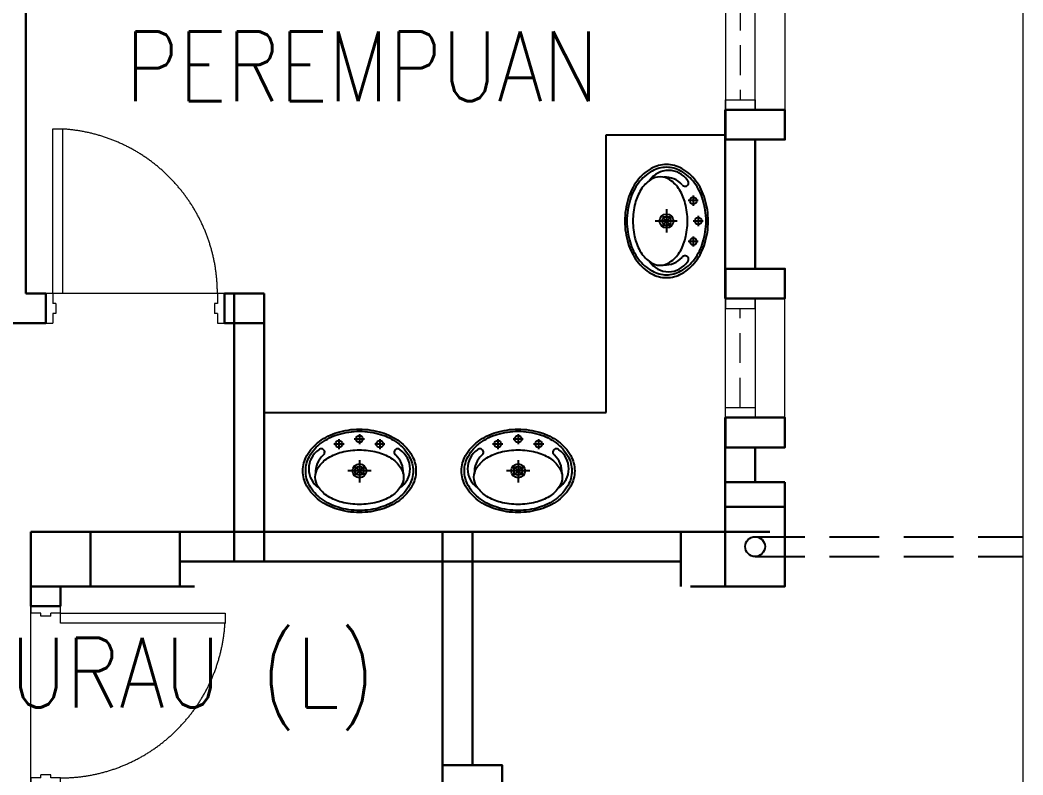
# Model space of a CAD drawing. Header units: inches. Extents: x -86493719 to 430035, y 21644 to 1519532.
# Drawn here: x 59430 to 64484, y 55154 to 58956 of the extents above; entities that cross this region are included whole.
import ezdxf
from ezdxf.enums import TextEntityAlignment as Align

# ---------------------------------------------------------------- set-up
doc = ezdxf.new("R2010")
doc.units = ezdxf.units.IN
doc.header["$MEASUREMENT"] = 0
doc.linetypes.add('DASHED', pattern=[19.05, 12.7, -6.35])
doc.linetypes.add('HIDDEN', pattern=[0.375, 0.25, -0.125])
for name, color, linetype, lineweight in [('COLUMN', 8, 'Continuous', 30), ('DOOR', 8, 'Continuous', 20), ('LW', 8, 'Continuous', 20), ('t3', 8, 'Continuous', 25), ('wall', 8, 'Continuous', 30), ('WIN', 8, 'Continuous', 18)]:
    doc.layers.add(name, color=color, linetype=linetype, lineweight=lineweight)
for name, color, linetype in [('DOWNPIPE', 8, 'Continuous'), ('LWALL', 8, 'Continuous'), ('ORIGIN', 8, 'Continuous'), ('SAN', 8, 'Continuous')]:
    doc.layers.add(name, color=color, linetype=linetype)
doc.styles.add('LAILA', font='romans.shx', dxfattribs={"width": 0.85})

# ---------------------------------------------------------------- blocks, each defined once
blk = doc.blocks.new('Dp900')
at = {"layer": 'DOOR', "color": 4}
for p, q in [((35, 150), (0, 150)), ((35, 150), (35, 100)), ((900, 150), (865, 150)), ((865, 150), (865, 100)), ((50, 100), (35, 100)), ((50, 100), (50, 50)), ((850, 100), (850, 50)), ((865, 100), (850, 100)), ((0, 0), (35, 0)), ((50, 50), (35, 50)), ((35, 50), (35, 0)), ((865, 50), (850, 50)), ((865, 50), (865, 0)), ((865, 0), (900, 0))]:
    blk.add_line(p, q, dxfattribs=at)
at = {"layer": 'DOOR', "color": 1}
for p, q in [((0, 150), (0, 0)), ((0, 150), (0, 0)), ((900, 150), (900, 0)), ((900, 150), (900, 0))]:
    blk.add_line(p, q, dxfattribs=at)
at = {"layer": 'DOOR'}
blk.add_lwpolyline([(35, 150), (35, 980), (85, 980), (85, 150)], close=True, dxfattribs=at)
at = {"layer": 'DOOR', "color": 9, "linetype": 'DASHED', "ltscale": 100}
blk.add_arc((35, 150), 830, 360, 86.5464, dxfattribs=at)
blk = doc.blocks.new('W22')
at = {"layer": 'LW', "color": 2}
blk.add_line((-2456199, -908620.8), (-2456199, -908020.8), dxfattribs=at)
at = {"layer": 'wall'}
for points in [[(-2456499, -908020.8), (-2456499, -907870.8), (-2456199, -907870.8), (-2456199, -908020.8)], [(-2456499, -908770.8), (-2456499, -908620.8), (-2456199, -908620.8), (-2456199, -908770.8)]]:
    blk.add_lwpolyline(points, close=True, dxfattribs=at)
at = {"layer": 'WIN', "linetype": 'HIDDEN', "ltscale": 600}
blk.add_line((-2456424, -908570.8), (-2456424, -908070.8), dxfattribs=at)
at = {"layer": 'WIN'}
blk.add_line((-2456499, -908570.8), (-2456349, -908570.8), dxfattribs=at)
blk.add_lwpolyline([(-2456349, -908020.8), (-2456349, -908620.8), (-2456499, -908620.8), (-2456499, -908020.8)], dxfattribs=at)
blk.add_lwpolyline([(-2456349, -908070.8), (-2456349, -908020.8), (-2456499, -908020.8), (-2456499, -908070.8)], close=True, dxfattribs=at)
blk = doc.blocks.new('ZPO')
at = {"layer": 'ORIGIN'}
for p, q in [((-20, 20), (-20, -20)), ((-20, 20), (20, -20)), ((-20, -20), (20, 20)), ((20, -20), (20, 20))]:
    blk.add_line(p, q, dxfattribs=at)

msp = doc.modelspace()

# ---------------------------------------------------------------- linework, layer by layer
at = {"layer": 'COLUMN'}
for points in [[(63284.3, 56503.6), (62984.3, 56503.6), (62984.3, 56103.6), (63284.3, 56103.6)], [(59484.3, 56378.6), (59784.3, 56378.6), (59784.3, 56103.6), (59484.3, 56103.6)], [(59484.3, 56378.6), (59784.3, 56378.6), (59784.3, 56103.6), (59484.3, 56103.6)]]:
    msp.add_lwpolyline(points, close=True, dxfattribs=at)
at = {"layer": 'DOWNPIPE', "linetype": 'HIDDEN', "ltscale": 1000}
for p, q in [((63134.3, 56353.6), (64484.3, 56353.6)), ((63134.3, 56253.6), (64484.3, 56253.6))]:
    msp.add_line(p, q, dxfattribs=at)
at = {"layer": 'DOWNPIPE'}
msp.add_circle((63134.3, 56303.6), 50, dxfattribs=at)
at = {"layer": 'LW'}
for p, q in [((64484.3, 62728.6), (64484.3, 54953.6)), ((60459.3, 57578.6), (59559.3, 57578.6)), ((59484.3, 55103.6), (59484.3, 56003.6))]:
    msp.add_line(p, q, dxfattribs=at)
at = {"layer": 'LWALL'}
for p, q in [((62384.3, 58378.6), (62984.3, 58378.6)), ((62384.3, 56978.6), (62384.3, 58378.6)), ((60659.3, 56978.6), (62384.3, 56978.6))]:
    msp.add_line(p, q, dxfattribs=at)
at = {"layer": 'SAN'}
for p, q in [((62846.9, 58046.6), (62796.9, 58046.6)), ((62822.9, 58072.4), (62822.9, 58020.9)), ((62687.9, 58003), (62687.9, 57885.4)), ((62742.1, 57943.6), (62629.9, 57943.6)), ((62871.9, 57943.6), (62821.9, 57943.6)), ((62847.9, 57969.4), (62847.9, 57917.9)), ((62846.9, 57840.6), (62796.9, 57840.6)), ((62822.9, 57866.4), (62822.9, 57814.9)), ((61140.1, 56869.3), (61140.1, 56819.2)), ((61940.1, 56869.3), (61940.1, 56819.2)), ((61062.8, 56820.3), (61011.3, 56820.3)), ((61037.1, 56844.3), (61037.1, 56794.2)), ((61165.8, 56845.3), (61114.3, 56845.3)), ((61268.8, 56820.3), (61217.3, 56820.3)), ((61243.1, 56844.3), (61243.1, 56794.2)), ((61862.8, 56820.3), (61811.3, 56820.3)), ((61837.1, 56844.3), (61837.1, 56794.2)), ((61965.8, 56845.3), (61914.3, 56845.3)), ((62068.8, 56820.3), (62017.3, 56820.3)), ((62043.1, 56844.3), (62043.1, 56794.2)), ((61140.1, 56739.5), (61140.1, 56627.2)), ((61940.1, 56739.5), (61940.1, 56627.2)), ((61199.4, 56685.3), (61081.9, 56685.3)), ((61999.4, 56685.3), (61881.9, 56685.3))]:
    msp.add_line(p, q, dxfattribs=at)
for points in [[(62687.9, 58228.6, 0.128734), (62611.1, 58208.5, 0.10631), (62539.4, 58145.2, 0.084902), (62494.7, 58056.2, 0.074193), (62477.9, 57943.6, 0.074193), (62494.7, 57831.1, 0.084902), (62539.4, 57742.1, 0.10631), (62611.1, 57678.7, 0.128734), (62687.9, 57658.6, 0.128734), (62764.7, 57678.7, 0.10631), (62836.4, 57742.1, 0.084902), (62881.1, 57831.1, 0.074193), (62897.9, 57943.6, 0.074193), (62881.1, 58056.2, 0.084902), (62836.4, 58145.2, 0.10631), (62764.7, 58208.5, 0.128734)], [(62687.9, 58214.4, 0.128734), (62614.9, 58195.3, 0.10631), (62546.8, 58135.1, 0.084902), (62504.3, 58050.5, 0.074193), (62488.4, 57943.6, 0.074193), (62504.3, 57836.7, 0.084902), (62546.8, 57752.2, 0.10631), (62614.9, 57692, 0.128734), (62687.9, 57672.9, 0.128734), (62760.9, 57692, 0.10631), (62829, 57752.2, 0.084902), (62871.4, 57836.7, 0.074193), (62887.4, 57943.6, 0.074193), (62871.4, 58050.5, 0.084902), (62829, 58135.1, 0.10631), (62760.9, 58195.3, 0.128734)], [(62656.2, 58166.1, 0.148706), (62607.5, 58151.3, 0.107099), (62558.9, 58101, 0.07588), (62529.9, 58032.6, 0.062731), (62518.7, 57943.6, 0.062731), (62529.9, 57854.7, 0.07588), (62558.9, 57786.3, 0.107099), (62607.5, 57735.9, 0.148706), (62656.2, 57721.1, 0.148706), (62704.9, 57735.9, 0.107099), (62753.4, 57786.3, 0.07588), (62782.5, 57854.7, 0.062731), (62793.7, 57943.6, 0.062731), (62782.5, 58032.6, 0.07588), (62753.4, 58101, 0.107099), (62704.9, 58151.3, 0.148706)], [(61425.1, 56685.3, -0.128734), (61404.9, 56608.5, -0.10631), (61341.6, 56536.8, -0.084902), (61252.6, 56492.1, -0.074193), (61140.1, 56475.3, -0.074193), (61027.5, 56492.1, -0.084902), (60938.5, 56536.8, -0.10631), (60875.2, 56608.5, -0.128734), (60855.1, 56685.3, -0.128734), (60875.2, 56762.1, -0.10631), (60938.5, 56833.8, -0.084902), (61027.5, 56878.5, -0.074193), (61140.1, 56895.3, -0.074193), (61252.6, 56878.5, -0.084902), (61341.6, 56833.8, -0.10631), (61404.9, 56762.1, -0.128734)], [(61410.8, 56685.3, -0.128734), (61391.7, 56612.3, -0.10631), (61331.5, 56544.2, -0.084902), (61247, 56501.7, -0.074193), (61140.1, 56485.8, -0.074193), (61033.2, 56501.7, -0.084902), (60948.6, 56544.2, -0.10631), (60888.4, 56612.3, -0.128734), (60869.3, 56685.3, -0.128734), (60888.4, 56758.3, -0.10631), (60948.6, 56826.3, -0.084902), (61033.2, 56868.8, -0.074193), (61140.1, 56884.8, -0.074193), (61247, 56868.8, -0.084902), (61331.5, 56826.3, -0.10631), (61391.7, 56758.3, -0.128734)], [(62225.1, 56685.3, -0.128734), (62204.9, 56608.5, -0.10631), (62141.6, 56536.8, -0.084902), (62052.6, 56492.1, -0.074193), (61940.1, 56475.3, -0.074193), (61827.5, 56492.1, -0.084902), (61738.5, 56536.8, -0.10631), (61675.2, 56608.5, -0.128734), (61655.1, 56685.3, -0.128734), (61675.2, 56762.1, -0.10631), (61738.5, 56833.8, -0.084902), (61827.5, 56878.5, -0.074193), (61940.1, 56895.3, -0.074193), (62052.6, 56878.5, -0.084902), (62141.6, 56833.8, -0.10631), (62204.9, 56762.1, -0.128734)], [(62210.8, 56685.3, -0.128734), (62191.7, 56612.3, -0.10631), (62131.5, 56544.2, -0.084902), (62047, 56501.7, -0.074193), (61940.1, 56485.8, -0.074193), (61833.2, 56501.7, -0.084902), (61748.6, 56544.2, -0.10631), (61688.4, 56612.3, -0.128734), (61669.3, 56685.3, -0.128734), (61688.4, 56758.3, -0.10631), (61748.6, 56826.3, -0.084902), (61833.2, 56868.8, -0.074193), (61940.1, 56884.8, -0.074193), (62047, 56868.8, -0.084902), (62131.5, 56826.3, -0.10631), (62191.7, 56758.3, -0.128734)], [(61362.6, 56653.5, -0.148706), (61347.7, 56604.8, -0.107099), (61297.4, 56556.3, -0.07588), (61229, 56527.2, -0.062731), (61140.1, 56516, -0.062731), (61051.1, 56527.2, -0.07588), (60982.7, 56556.3, -0.107099), (60932.4, 56604.8, -0.148706), (60917.6, 56653.5, -0.148706), (60932.4, 56702.2, -0.107099), (60982.7, 56750.8, -0.07588), (61051.1, 56779.8, -0.062731), (61140.1, 56791, -0.062731), (61229, 56779.8, -0.07588), (61297.4, 56750.8, -0.107099), (61347.7, 56702.2, -0.148706)], [(62162.6, 56653.5, -0.148706), (62147.7, 56604.8, -0.107099), (62097.4, 56556.3, -0.07588), (62029, 56527.2, -0.062731), (61940.1, 56516, -0.062731), (61851.1, 56527.2, -0.07588), (61782.7, 56556.3, -0.107099), (61732.4, 56604.8, -0.148706), (61717.6, 56653.5, -0.148706), (61732.4, 56702.2, -0.107099), (61782.7, 56750.8, -0.07588), (61851.1, 56779.8, -0.062731), (61940.1, 56791, -0.062731), (62029, 56779.8, -0.07588), (62097.4, 56750.8, -0.107099), (62147.7, 56702.2, -0.148706)]]:
    msp.add_lwpolyline(points, format="xyb", close=True, dxfattribs=at)
for centre, radius in [((62822.9, 58046.6), 17.5), ((62687.9, 57943.6), 35), ((62687.9, 57943.6), 22.5), ((62847.9, 57943.6), 17.5), ((62822.9, 57840.6), 17.5), ((61037.1, 56820.3), 17.5), ((61140.1, 56845.3), 17.5), ((61243.1, 56820.3), 17.5), ((61837.1, 56820.3), 17.5), ((61940.1, 56845.3), 17.5), ((62043.1, 56820.3), 17.5), ((61140.1, 56685.3), 35), ((61940.1, 56685.3), 35), ((61140.1, 56685.3), 22.5), ((61940.1, 56685.3), 22.5)]:
    msp.add_circle(centre, radius, dxfattribs=at)
for centre, radius, start, end in [((62698.4, 58083.3), 115.5, 34.3843, 145.9122), ((62681.7, 58049.8), 114.6, 42.2084, 93.6092), ((62781.5, 58136), 17.5, 211.6026, 45.863), ((62698.4, 57803.9), 115.5, 214.0878, 325.6157), ((62681.7, 57837.5), 114.6, 266.3908, 317.7916), ((62781.5, 57751.3), 17.5, 314.137, 148.3974), ((61000.4, 56695.8), 115.5, 124.3843, 235.9122), ((61033.9, 56679.1), 114.6, 132.2084, 183.6092), ((60947.7, 56778.9), 17.5, 301.6026, 135.863), ((61332.4, 56778.9), 17.5, 44.137, 238.3974), ((61246.2, 56679.1), 114.6, 356.3908, 47.7916), ((61279.8, 56695.8), 115.5, 304.0878, 55.6157), ((61800.4, 56695.8), 115.5, 124.3843, 235.9122), ((61833.9, 56679.1), 114.6, 132.2084, 183.6092), ((61747.7, 56778.9), 17.5, 301.6026, 135.863), ((62132.4, 56778.9), 17.5, 44.137, 238.3974), ((62046.2, 56679.1), 114.6, 356.3908, 47.7916), ((62079.8, 56695.8), 115.5, 304.0878, 55.6157)]:
    msp.add_arc(centre, radius, start, end, dxfattribs=at)
at = {"layer": 'wall'}
for p, q in [((59459.3, 57578.6), (59459.3, 61378.6)), ((62984.3, 57553.6), (62984.3, 58503.6)), ((63134.3, 57703.6), (63134.3, 58353.6)), ((59459.3, 57578.6), (59559.3, 57578.6)), ((59559.3, 57428.6), (59559.3, 57578.6)), ((60459.3, 57578.6), (60459.3, 57428.6)), ((60459.3, 57578.6), (60659.3, 57578.6)), ((60509.3, 56228.6), (60509.3, 57578.6)), ((60659.3, 56228.6), (60659.3, 57578.6)), ((59209.3, 57428.6), (59559.3, 57428.6)), ((60459.3, 57428.6), (60659.3, 57428.6)), ((62984.3, 56378.6), (62984.3, 56953.6)), ((63134.3, 56628.6), (63134.3, 56803.6)), ((62984.3, 56628.6), (63284.3, 56628.6)), ((63284.3, 56503.6), (63284.3, 56628.6)), ((59784.3, 56378.6), (63209.3, 56378.6)), ((60234.3, 56103.6), (60234.3, 56378.6)), ((60234.3, 56103.6), (60234.3, 56378.6)), ((61559.3, 56378.6), (61559.3, 55203.6)), ((61709.3, 56378.6), (61709.3, 55203.6)), ((62759.3, 56103.6), (62759.3, 56378.6)), ((59784.3, 56253.6), (59784.3, 56103.6)), ((59784.3, 56253.6), (59784.3, 56103.6)), ((60234.3, 56228.6), (62759.3, 56228.6)), ((59484.3, 56003.6), (59484.3, 56103.6)), ((59634.3, 56003.6), (59634.3, 56103.6)), ((60234.3, 56103.6), (59709.3, 56103.6)), ((60234.3, 56103.6), (59709.3, 56103.6)), ((59784.3, 56103.6), (60309.3, 56103.6)), ((62809.3, 56103.6), (63209.3, 56103.6)), ((62809.3, 56103.6), (63284.3, 56103.6)), ((59484.3, 56003.6), (59634.3, 56003.6))]:
    msp.add_line(p, q, dxfattribs=at)
msp.add_lwpolyline([(61559.3, 55203.6), (61559.3, 55053.6), (61859.3, 55053.6), (61859.3, 55203.6)], close=True, dxfattribs=at)
at = {"layer": 'WIN'}
msp.add_line((59784.3, 56103.6), (59784.3, 56378.6), dxfattribs=at)
msp.add_line((59784.3, 56103.6), (59784.3, 56378.6), dxfattribs=at)

# ---------------------------------------------------------------- block references
at = {"layer": 'DOOR'}
msp.add_blockref('Dp900', (59559.3, 57428.6), dxfattribs=at)
at = {"layer": 'DOOR', "rotation": 270}
msp.add_blockref('Dp900', (59484.3, 56003.6), dxfattribs=at)
at = {"layer": 'SAN', "rotation": 270}
msp.add_blockref('ZPO', (62687.9, 57943.6), dxfattribs=at)
at = {"layer": 'SAN', "extrusion": (0, 0, -1), "zscale": -1}
for p in [(-61140.1, 56685.3), (-61940.1, 56685.3)]:
    msp.add_blockref('ZPO', p, dxfattribs=at)
at = {"layer": 'WIN', "xscale": -1, "rotation": 180}
msp.add_blockref('W22', (2519483.4, -849517.1), dxfattribs=at)
at = {"layer": 'WIN'}
msp.add_blockref('W22', (2519483.4, 965574.4), dxfattribs=at)

# ---------------------------------------------------------------- texts
at = {"layer": 't3', "style": 'LAILA', "width": 0.85}
for s, p in [('PEREMPUAN', (59961.3, 58897.7)), ('SURAU (L)', (59126.6, 55843.7))]:
    msp.add_text(s, height=350, dxfattribs=at).set_placement(p, align=Align.TOP_LEFT)

doc.saveas('drawing.dxf')
